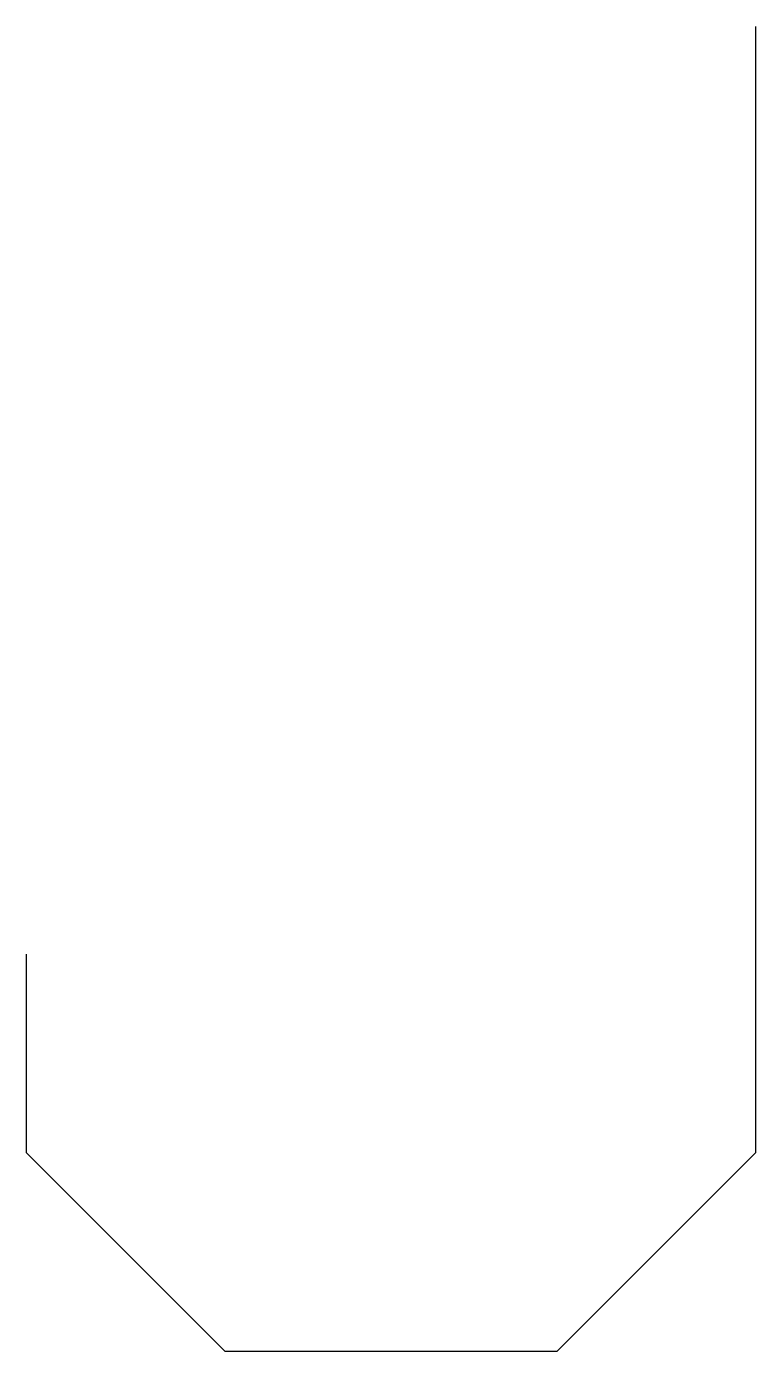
# Model space of a CAD drawing. Header units: millimetres. Extents: x 2 to 7.5, y 0 to 10.
import ezdxf

# ---------------------------------------------------------------- set-up
doc = ezdxf.new("R2010")
doc.units = ezdxf.units.MM
doc.layers.get('0').update_dxf_attribs({"linetype": 'CONTINUOUS'})

msp = doc.modelspace()

# ---------------------------------------------------------------- linework, layer by layer
for p, q in [((7.5, 10), (7.5, 1.5)), ((2, 1.5), (2, 3)), ((3.5, 0), (2, 1.5)), ((7.5, 1.5), (6, 0)), ((6, 0), (3.5, 0))]:
    msp.add_line(p, q)

doc.saveas('drawing.dxf')
